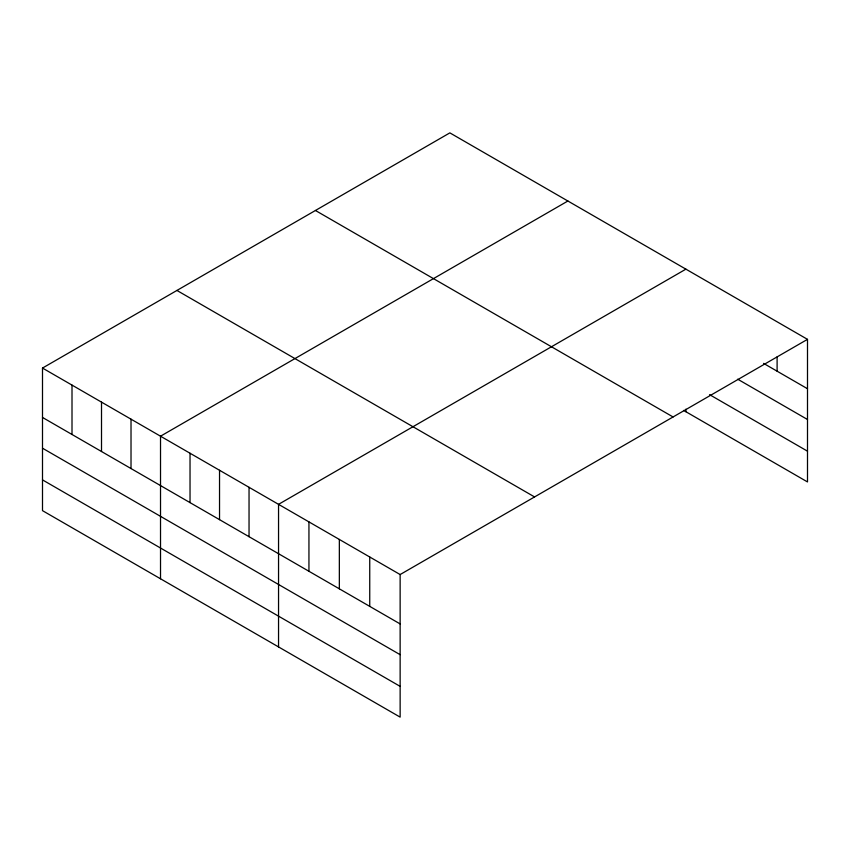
<?xml version="1.0" encoding="UTF-8"?>
<svg xmlns="http://www.w3.org/2000/svg" width="850" height="850" viewBox="0 0 850 850"><rect width="100%" height="100%" fill="white"/><g stroke="black" fill="none" stroke-linecap="round" stroke-linejoin="round"><path stroke-width="1.27" d="M42.5 368.061L400.138 574.547L400.138 717.124L42.5 510.648L42.5 368.061L449.862 132.876L807.5 339.352L807.5 481.939L683.634 410.422M567.885 201.014L160.523 436.199L160.523 578.786M685.907 269.152L278.545 504.337L278.545 646.924M400.138 574.547L807.5 339.352M763.587 363.386L807.5 388.737M737.694 379.196L807.5 419.496M709.548 394.634L807.5 451.18M315.435 210.481L673.072 416.967M176.928 290.445L534.565 496.931M42.5 417.446L400.138 623.921M42.5 448.205L400.138 654.681M42.5 479.889L400.138 686.364M777.102 356.894L777.102 371.184M685.907 409.169L685.907 411.74M369.739 556.994L369.739 606.369M339.341 539.442L339.341 588.827M308.943 521.889L308.943 571.274M249.039 487.305L249.039 536.69M219.534 470.273L219.534 519.648M190.028 453.231L190.028 502.616M131.017 419.167L131.017 468.552M101.511 402.135L101.511 451.509M72.006 385.092L72.006 434.478"/></g></svg>
